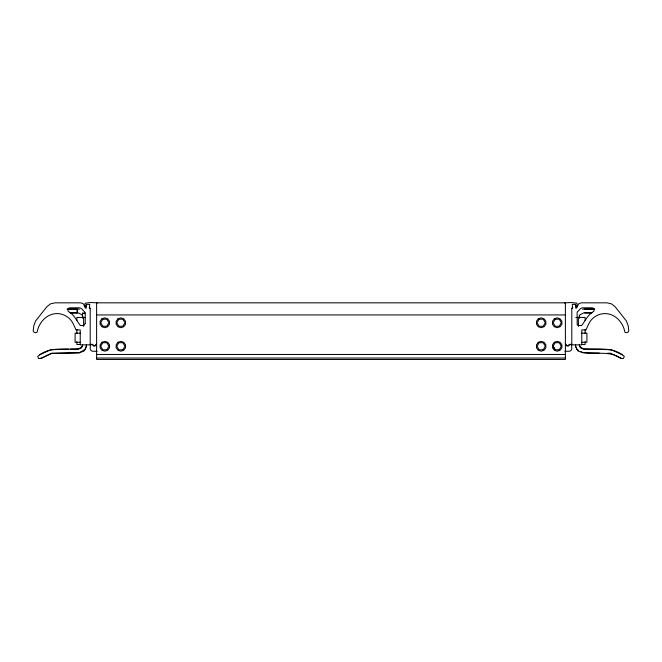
<?xml version="1.0" encoding="UTF-8"?>
<svg xmlns="http://www.w3.org/2000/svg" width="662" height="662" viewBox="0 0 662 662"><rect width="100%" height="100%" fill="white"/><g stroke="black" fill="none" stroke-linecap="round" stroke-linejoin="round"><path stroke-width="0.99" d="M579.416 318.29L579.424 315.211M86.424 344.703L86.408 346.723L83.884 351.108L79.324 352.772L51.694 353.45L41.723 358.142L38.57 358.556L37.693 356.388C48.715 346.433 64.57 349.677 78.19 349.04L82.038 346.814L82.626 344.935M66.97 309.063L77.272 309.096L77.247 312.878L70.048 312.853M86.548 304.371L86.234 308.111L85.398 308.111L83.404 303.858L80.756 302.832L55.111 302.832L50.593 303.833L46.928 306.647L35.616 320.979L33.861 325.588L33.166 330.859L34.035 332.216L35.558 332.754L37.089 332.241C39.141 320.582 49.832 310.718 62.228 314.359A18.188 18.188 0 0 1 73.283 323.908L76.047 329.899L80.226 329.899L80.226 344.861L90.198 344.861L90.198 308.244L89.395 307.482L89.734 304.371L86.548 304.371L85.348 307.019L84.794 306.382L85.092 303.188L90.793 302.534L97.719 302.832M77.247 312.878L77.272 309.096M579.167 316.957L579.672 315.071L583.545 312.927L591.729 312.886M86.408 345.514L85.208 349.346L79.225 352.796L51.446 353.235L41.019 358.341M96.611 343.884L95.138 345.829L93.599 345.928L92.283 344.579L90.429 344.803L90.198 348.427A2.847 2.847 0 0 0 93.052 351.274L97.165 351.274M89.734 306.564L89.262 307.838L90.198 308.525M81.285 348.022L82.626 345.688M96.611 343.793L95.543 345.647L93.648 345.763L92.68 344.348L90.198 344.348M106.855 349.776L108.891 346.243L106.855 342.709L102.784 342.726L100.748 346.251L102.784 349.776L106.855 349.768M122.884 349.776L124.919 346.243L122.884 342.709L118.812 342.726L116.777 346.251L118.812 349.776L122.884 349.768M543.221 349.776L545.256 346.243L543.221 342.709L539.149 342.726L537.105 346.251L539.149 349.776L543.221 349.768M559.249 349.768L555.178 349.776L553.142 346.251L555.178 342.709L559.249 342.709L561.285 346.251L559.249 349.776M564.281 302.832L571.207 302.534L576.908 303.188L577.206 306.382L576.652 307.019L575.452 304.371L572.266 304.371L572.605 307.482L571.803 308.244L571.803 344.861L581.774 344.861L581.774 329.899L585.953 329.899L588.717 323.908A18.188 18.188 0 0 1 599.772 314.359C612.168 310.718 622.859 320.582 624.911 332.241L626.442 332.754L627.965 332.216L628.834 330.859L628.139 325.588L626.384 320.979L615.072 306.647L611.407 303.833L606.889 302.832L581.244 302.832L578.596 303.858L576.602 308.111L575.766 308.111L575.452 304.371M571.803 308.525L572.738 307.838L572.266 306.564M43.874 352.937L39.588 354.832M44.784 352.507L49.94 350.082M80.392 348.344L78.596 349.006L70.354 349.205M50.792 349.685L68.294 349.255M582.535 309.146L594.824 309.088M584.728 309.096L594.004 309.063M584.753 312.878L591.952 312.853M82.585 318.29L82.576 313.159L85.415 313.159M82.576 313.159L83.081 313.159M96.611 314.938L565.389 314.938M85.497 317.437L76.875 317.437L76.875 320.441M575.832 317.437L585.125 317.437L585.125 320.441M80.226 333.176L75.096 333.176L75.096 342.295L80.226 342.295M581.774 333.176L586.904 333.176L586.904 342.295L581.774 342.295M571.803 344.348L569.32 344.348L568.352 345.763L566.457 345.647L565.389 343.793M80.003 344.505L76.875 344.505L76.875 341.501M581.997 344.505L585.125 344.505L585.125 341.501M564.835 351.274L568.948 351.274A2.847 2.847 0 0 0 571.803 348.427L571.571 344.803L569.717 344.579L568.401 345.928L566.862 345.829L565.389 343.884M96.611 354.468L565.389 354.468M96.611 358.043L565.389 358.043M68.203 309.088L79.465 309.146M70.271 312.886L78.455 312.927L82.328 315.071L82.833 316.957M599.234 353.053L582.775 352.796L581.062 351.812M607.468 353.185L610.554 353.235L620.981 358.341L623.43 358.556L624.307 356.388C613.285 346.433 597.43 349.677 583.81 349.04L579.962 346.814L579.374 344.935M622.412 354.832L611.208 349.685L583.404 349.006L580.715 348.022L579.374 345.688M620.981 358.341C608.204 349.304 591.927 356.23 578.116 351.108L575.592 346.723L575.576 344.703M578.505 350.33L576.792 349.346L575.89 346.474M553.142 346.243L555.178 349.768M585.125 329.469L585.125 333.474M578.389 317.437L578.389 326.457M83.611 317.437L83.611 326.457M76.875 329.469L76.875 333.474M594.253 309.394L593.814 311.347C587.864 314.384 585.456 320.739 581.641 325.522L578.265 325.522L577.198 324.744L577.123 312.166L580.549 308.583L582.188 307.813L592.192 307.813L593.491 308.252L594.253 309.394M85.216 323.486L83.735 325.522L80.359 325.522C76.544 320.739 74.136 314.384 68.186 311.347L67.747 309.394L68.509 308.252L69.808 307.813L79.812 307.813L81.451 308.583L84.877 312.166L85.216 313.316L85.216 323.486M102.784 319.2L100.748 322.742L102.784 326.267L106.855 326.258L108.891 322.725L106.855 319.2L102.784 319.216M118.812 319.2L116.777 322.742L118.812 326.267L122.884 326.258L124.919 322.725L122.884 319.2L118.812 319.216M539.149 319.2L537.105 322.742L539.149 326.267L543.221 326.258L545.256 322.725L543.221 319.2L539.149 319.216M555.178 319.2L553.142 322.742L555.178 326.267L559.249 326.258L561.285 322.725L559.249 319.2L555.178 319.216M101.907 318.803L100.127 321.26L100.127 324.297L101.907 326.755L104.803 327.69L107.691 326.755L109.478 324.297L109.478 321.26L107.691 318.803L104.803 317.859L101.907 318.803M117.944 318.803L116.156 321.26L116.156 324.297L117.944 326.755L120.832 327.69L123.72 326.755L125.507 324.297L125.507 321.26L123.72 318.803L120.832 317.859L117.944 318.803M101.907 342.312L100.127 344.77L100.127 347.807L101.907 350.264L104.803 351.199L107.691 350.264L109.478 347.807L109.478 344.77L107.691 342.312L104.803 341.369L101.907 342.312M117.944 342.312L116.156 344.77L116.156 347.807L117.944 350.264L120.832 351.199L123.72 350.264L125.507 347.807L125.507 344.77L123.72 342.312L120.832 341.369L117.944 342.312M538.272 318.803L536.493 321.26L536.493 324.297L538.272 326.755L541.168 327.69L544.056 326.755L545.844 324.297L545.844 321.26L544.056 318.803L541.168 317.859L538.272 318.803M554.309 318.803L552.522 321.26L552.522 324.297L554.309 326.755L557.197 327.69L560.085 326.755L561.873 324.297L561.873 321.26L560.085 318.803L557.197 317.859L554.309 318.803M538.272 342.312L536.493 344.77L536.493 347.807L538.272 350.264L541.168 351.199L544.056 350.264L545.844 347.807L545.844 344.77L544.056 342.312L541.168 341.369L538.272 342.312M554.309 342.312L552.522 344.77L552.522 347.807L554.309 350.264L557.197 351.199L560.085 350.264L561.873 347.807L561.873 344.77L560.085 342.312L557.197 341.369L554.309 342.312M565.389 302.832L96.611 302.832L96.611 359.466L565.389 359.466L565.389 302.832"/></g></svg>
